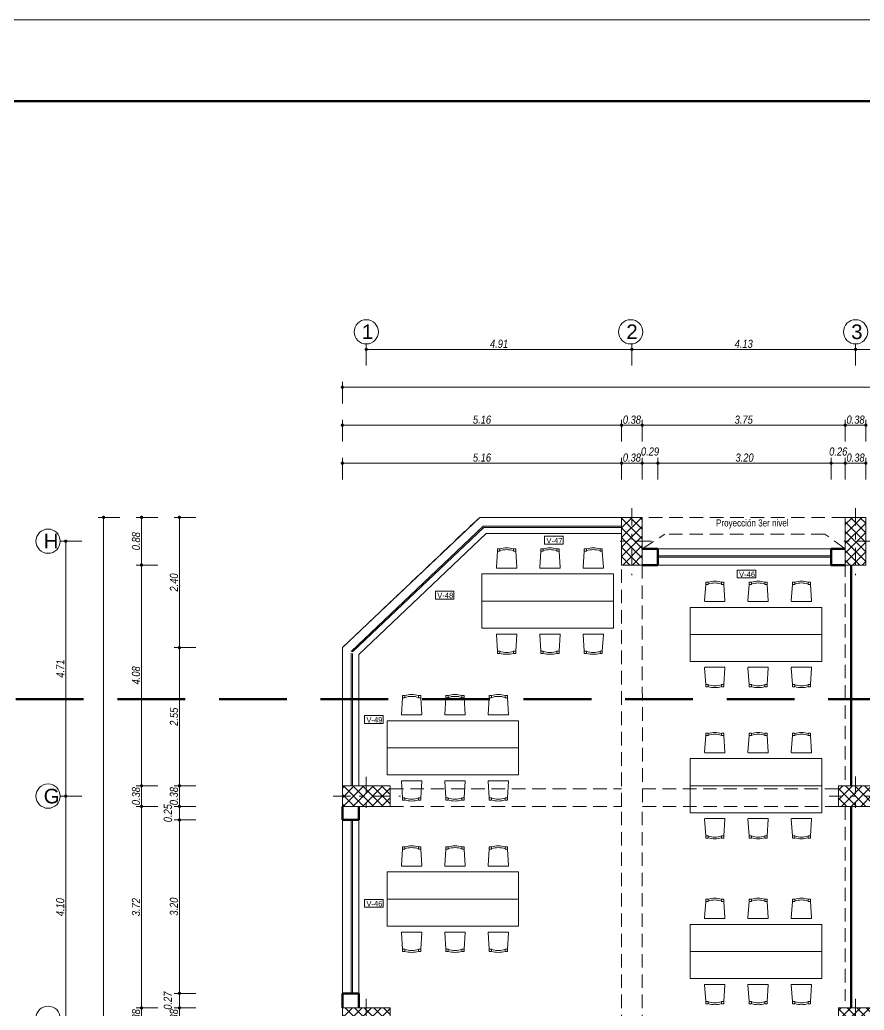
# Model space of a CAD drawing. Header units: inches. Extents: x 140 to 978, y -82 to 38.
# Drawn here: x 685.39 to 700.98, y 13.37 to 31.65 of the extents above; entities that cross this region are included whole.
import ezdxf

# ---------------------------------------------------------------- set-up
doc = ezdxf.new("R2010")
doc.units = ezdxf.units.IN
doc.header["$MEASUREMENT"] = 0
for name, pattern in [('DASHDOT2', [12.7, 6.35, -3.175, 0, -3.175]), ('DASHED', [0.75, 0.5, -0.25]), ('DASHED2', [0.375, 0.25, -0.125])]:
    doc.linetypes.add(name, pattern=pattern)
doc.layers.get('0').update_dxf_attribs({"lineweight": 0})
for name, color, linetype, lineweight in [('UNSAAC- ROTULO', 7, 'Continuous', 60), ('UNSAAC-COLUMNA', 24, 'Continuous', 0), ('UNSAAC-COTA', 48, 'Continuous', 0), ('UNSAAC-EJE COLUMNA', 22, 'DASHDOT2', 0), ('UNSAAC-FACHADA(2DO PLANO)', 7, 'Continuous', 30), ('UNSAAC-LINEA DE CORTE', 7, 'Continuous', 70), ('UNSAAC-LLAMADOS', 88, 'Continuous', 0), ('UNSAAC-MUEBLE', 254, 'Continuous', 0), ('UNSAAC-MURETE', 146, 'Continuous', 20), ('UNSAAC-MUROS', 7, 'Continuous', 70), ('UNSAAC-PROYECCIONES', 38, 'DASHED2', 0), ('UNSAAC-TEXTOS', 250, 'Continuous', 0), ('UNSAAC-TEXTURAS', 250, 'Continuous', 0), ('UNSAAC-VANOS', 24, 'Continuous', 0)]:
    doc.layers.add(name, color=color, linetype=linetype, lineweight=lineweight)
doc.styles.add('narrow', font='')
doc.styles.get("Standard").update_dxf_attribs({"font": 'arial.ttf'})
doc.styles.get('narrow').set_extended_font_data('Arial Narrow', italic=True)
doc.dimstyles.new('1EN75', dxfattribs={"dimtxt": 0.15, "dimasz": 0.06, "dimexe": 0.1, "dimexo": 0.15, "dimgap": 0.025, "dimtad": 1, "dimzin": 1, "dimdsep": 46, "dimtxsty": 'narrow', "dimblk": 'DOT', "dimcen": 0.1, "dimclrd": 256, "dimclre": 256, "dimclrt": 256, "dimaunit": 1, "dimadec": 3, "dimazin": 0, "dimtfac": 1, "dimtmove": 2, "dimatfit": 3, "dimldrblk": 'ARCHTICK', "dimfxl": 0.3, "dimfxlon": 1, "dimtolj": 1, "dimtzin": 0, "dimlwd": 0, "dimlwe": 0, "dimarcsym": 0})

# ---------------------------------------------------------------- blocks, each defined once
blk = doc.blocks.new('A$C455856FE')
at = {"layer": 'UNSAAC-MUEBLE'}
blk.add_lwpolyline([(0.316, -0.168), (0.01, -0.188, -0.433848), (0, -0.179), (0, 0.179, -0.433848), (0.01, 0.188), (0.316, 0.168)], format="xyb", dxfattribs=at)
for points in [[(0.316, 0.168), (0.359, 0.168), (0.359, 0.125), (0.316, 0.125)], [(0.316, -0.168), (0.359, -0.168), (0.359, -0.125), (0.316, -0.125)]]:
    blk.add_lwpolyline(points, close=True, dxfattribs=at)
for radius, start, end in [(0.378, 340.63, 19.37), (0.411, 342.243, 17.757)]:
    blk.add_arc((-0.036, 0), radius, start, end, dxfattribs=at)
blk = doc.blocks.new('_Dot')
at = {"color": 0, "linetype": 'ByBlock', "lineweight": -2}
blk.add_line((-0.5, 0), (-1, 0), dxfattribs=at)
at = {"color": 0, "linetype": 'ByBlock', "const_width": 0.5}
blk.add_lwpolyline([(-0.25, 0, 1), (0.25, 0, 1)], format="xyb", close=True, dxfattribs=at)
blk = doc.blocks.new('*D180')
at = {"layer": 'Defpoints', "color": 0, "transparency": 16777216}
for p in [(696.5, 23.469), (696.5, 22.469), (691.344, 20.064)]:
    blk.add_point(p, dxfattribs=at)
at = {"layer": 'UNSAAC-COTA', "lineweight": 0, "transparency": 16777216}
for p, q in [((691.344, 23.169), (691.344, 23.569)), ((691.404, 23.469), (696.44, 23.469)), ((696.5, 23.169), (696.5, 23.569))]:
    blk.add_line(p, q, dxfattribs=at)
at = {"layer": 'UNSAAC-COTA', "lineweight": 0, "transparency": 16777216, "xscale": 0.06, "yscale": 0.06, "zscale": 0.06, "rotation": 180}
blk.add_blockref('_Dot', (691.344, 23.469), dxfattribs=at)
at = {"layer": 'UNSAAC-COTA', "lineweight": 0, "transparency": 16777216, "xscale": 0.06, "yscale": 0.06, "zscale": 0.06}
blk.add_blockref('_Dot', (696.5, 23.469), dxfattribs=at)
at = {"layer": 'UNSAAC-COTA', "transparency": 16777216, "insert": (693.922, 23.571), "char_height": 0.15, "attachment_point": 5, "style": 'narrow'}
blk.add_mtext('\\A1;5.16', dxfattribs=at)
blk = doc.blocks.new('_ArchTick')
at = {"layer": 'UNSAAC-FACHADA(2DO PLANO)', "color": 0, "const_width": 0.15}
blk.add_lwpolyline([(-0.5, -0.5), (0.5, 0.5)], dxfattribs=at)
blk = doc.blocks.new('*D83')
at = {"layer": 'Defpoints', "color": 0, "transparency": 16777216}
for p in [(696.88, 23.469), (696.5, 22.469), (696.88, 22.469)]:
    blk.add_point(p, dxfattribs=at)
at = {"layer": 'UNSAAC-COTA', "lineweight": 0, "transparency": 16777216}
for p, q in [((696.5, 23.169), (696.5, 23.569)), ((696.56, 23.469), (696.82, 23.469)), ((696.88, 23.169), (696.88, 23.569))]:
    blk.add_line(p, q, dxfattribs=at)
at = {"layer": 'UNSAAC-COTA', "lineweight": 0, "transparency": 16777216, "xscale": 0.06, "yscale": 0.06, "zscale": 0.06, "rotation": 180}
blk.add_blockref('_Dot', (696.5, 23.469), dxfattribs=at)
at = {"layer": 'UNSAAC-COTA', "lineweight": 0, "transparency": 16777216, "xscale": 0.06, "yscale": 0.06, "zscale": 0.06}
blk.add_blockref('_Dot', (696.88, 23.469), dxfattribs=at)
at = {"layer": 'UNSAAC-COTA', "transparency": 16777216, "insert": (696.69, 23.571), "char_height": 0.15, "attachment_point": 5, "style": 'narrow'}
blk.add_mtext('\\A1;0.38', dxfattribs=at)
blk = doc.blocks.new('*D181')
at = {"layer": 'Defpoints', "color": 0, "transparency": 16777216}
for p in [(697.17, 23.469), (696.88, 22.469), (697.17, 21.889)]:
    blk.add_point(p, dxfattribs=at)
at = {"layer": 'UNSAAC-COTA', "lineweight": 0, "transparency": 16777216}
for p, q in [((696.88, 23.169), (696.88, 23.569)), ((696.94, 23.469), (697.11, 23.469)), ((697.17, 23.169), (697.17, 23.569))]:
    blk.add_line(p, q, dxfattribs=at)
at = {"layer": 'UNSAAC-COTA', "lineweight": 0, "transparency": 16777216, "xscale": 0.06, "yscale": 0.06, "zscale": 0.06, "rotation": 180}
blk.add_blockref('_Dot', (696.88, 23.469), dxfattribs=at)
at = {"layer": 'UNSAAC-COTA', "lineweight": 0, "transparency": 16777216, "xscale": 0.06, "yscale": 0.06, "zscale": 0.06}
blk.add_blockref('_Dot', (697.17, 23.469), dxfattribs=at)
at = {"layer": 'UNSAAC-COTA', "transparency": 16777216, "insert": (697.025, 23.683), "char_height": 0.15, "attachment_point": 5, "style": 'narrow'}
blk.add_mtext('\\A1;0.29', dxfattribs=at)
blk = doc.blocks.new('*D182')
at = {"layer": 'Defpoints', "color": 0, "transparency": 16777216}
for p in [(700.37, 23.469), (697.17, 21.889), (700.37, 21.889)]:
    blk.add_point(p, dxfattribs=at)
at = {"layer": 'UNSAAC-COTA', "lineweight": 0, "transparency": 16777216}
for p, q in [((697.17, 23.169), (697.17, 23.569)), ((697.23, 23.469), (700.31, 23.469)), ((700.37, 23.169), (700.37, 23.569))]:
    blk.add_line(p, q, dxfattribs=at)
at = {"layer": 'UNSAAC-COTA', "lineweight": 0, "transparency": 16777216, "xscale": 0.06, "yscale": 0.06, "zscale": 0.06, "rotation": 180}
blk.add_blockref('_Dot', (697.17, 23.469), dxfattribs=at)
at = {"layer": 'UNSAAC-COTA', "lineweight": 0, "transparency": 16777216, "xscale": 0.06, "yscale": 0.06, "zscale": 0.06}
blk.add_blockref('_Dot', (700.37, 23.469), dxfattribs=at)
at = {"layer": 'UNSAAC-COTA', "transparency": 16777216, "insert": (698.77, 23.571), "char_height": 0.15, "attachment_point": 5, "style": 'narrow'}
blk.add_mtext('\\A1;3.20', dxfattribs=at)
blk = doc.blocks.new('*D183')
at = {"layer": 'Defpoints', "color": 0, "transparency": 16777216}
for p in [(700.63, 23.469), (700.37, 21.889), (700.63, 21.889)]:
    blk.add_point(p, dxfattribs=at)
at = {"layer": 'UNSAAC-COTA', "lineweight": 0, "transparency": 16777216}
for p, q in [((700.37, 23.169), (700.37, 23.569)), ((700.43, 23.469), (700.57, 23.469)), ((700.63, 23.169), (700.63, 23.569))]:
    blk.add_line(p, q, dxfattribs=at)
at = {"layer": 'UNSAAC-COTA', "lineweight": 0, "transparency": 16777216, "xscale": 0.06, "yscale": 0.06, "zscale": 0.06, "rotation": 180}
blk.add_blockref('_Dot', (700.37, 23.469), dxfattribs=at)
at = {"layer": 'UNSAAC-COTA', "lineweight": 0, "transparency": 16777216, "xscale": 0.06, "yscale": 0.06, "zscale": 0.06}
blk.add_blockref('_Dot', (700.63, 23.469), dxfattribs=at)
at = {"layer": 'UNSAAC-COTA', "transparency": 16777216, "insert": (700.5, 23.683), "char_height": 0.15, "attachment_point": 5, "style": 'narrow'}
blk.add_mtext('\\A1;0.26', dxfattribs=at)
blk = doc.blocks.new('*D184')
at = {"layer": 'Defpoints', "color": 0, "transparency": 16777216}
for p in [(701.01, 23.469), (701.01, 22.469), (700.63, 21.889)]:
    blk.add_point(p, dxfattribs=at)
at = {"layer": 'UNSAAC-COTA', "lineweight": 0, "transparency": 16777216}
for p, q in [((700.63, 23.169), (700.63, 23.569)), ((700.69, 23.469), (700.95, 23.469)), ((701.01, 23.169), (701.01, 23.569))]:
    blk.add_line(p, q, dxfattribs=at)
at = {"layer": 'UNSAAC-COTA', "lineweight": 0, "transparency": 16777216, "xscale": 0.06, "yscale": 0.06, "zscale": 0.06, "rotation": 180}
blk.add_blockref('_Dot', (700.63, 23.469), dxfattribs=at)
at = {"layer": 'UNSAAC-COTA', "lineweight": 0, "transparency": 16777216, "xscale": 0.06, "yscale": 0.06, "zscale": 0.06}
blk.add_blockref('_Dot', (701.01, 23.469), dxfattribs=at)
at = {"layer": 'UNSAAC-COTA', "transparency": 16777216, "insert": (700.82, 23.571), "char_height": 0.15, "attachment_point": 5, "style": 'narrow'}
blk.add_mtext('\\A1;0.38', dxfattribs=at)
blk = doc.blocks.new('*D86')
at = {"layer": 'Defpoints', "color": 0, "transparency": 16777216}
for p in [(696.5, 24.169), (696.5, 22.469), (691.344, 20.064)]:
    blk.add_point(p, dxfattribs=at)
at = {"layer": 'UNSAAC-COTA', "lineweight": 0, "transparency": 16777216}
for p, q in [((691.344, 23.869), (691.344, 24.269)), ((691.404, 24.169), (696.44, 24.169)), ((696.5, 23.869), (696.5, 24.269))]:
    blk.add_line(p, q, dxfattribs=at)
at = {"layer": 'UNSAAC-COTA', "lineweight": 0, "transparency": 16777216, "xscale": 0.06, "yscale": 0.06, "zscale": 0.06, "rotation": 180}
blk.add_blockref('_Dot', (691.344, 24.169), dxfattribs=at)
at = {"layer": 'UNSAAC-COTA', "lineweight": 0, "transparency": 16777216, "xscale": 0.06, "yscale": 0.06, "zscale": 0.06}
blk.add_blockref('_Dot', (696.5, 24.169), dxfattribs=at)
at = {"layer": 'UNSAAC-COTA', "transparency": 16777216, "insert": (693.922, 24.271), "char_height": 0.15, "attachment_point": 5, "style": 'narrow'}
blk.add_mtext('\\A1;5.16', dxfattribs=at)
blk = doc.blocks.new('*D87')
at = {"layer": 'Defpoints', "color": 0, "transparency": 16777216}
for p in [(696.88, 24.169), (696.5, 22.469), (696.88, 22.469)]:
    blk.add_point(p, dxfattribs=at)
at = {"layer": 'UNSAAC-COTA', "lineweight": 0, "transparency": 16777216}
for p, q in [((696.5, 23.869), (696.5, 24.269)), ((696.56, 24.169), (696.82, 24.169)), ((696.88, 23.869), (696.88, 24.269))]:
    blk.add_line(p, q, dxfattribs=at)
at = {"layer": 'UNSAAC-COTA', "lineweight": 0, "transparency": 16777216, "xscale": 0.06, "yscale": 0.06, "zscale": 0.06, "rotation": 180}
blk.add_blockref('_Dot', (696.5, 24.169), dxfattribs=at)
at = {"layer": 'UNSAAC-COTA', "lineweight": 0, "transparency": 16777216, "xscale": 0.06, "yscale": 0.06, "zscale": 0.06}
blk.add_blockref('_Dot', (696.88, 24.169), dxfattribs=at)
at = {"layer": 'UNSAAC-COTA', "transparency": 16777216, "insert": (696.69, 24.271), "char_height": 0.15, "attachment_point": 5, "style": 'narrow'}
blk.add_mtext('\\A1;0.38', dxfattribs=at)
blk = doc.blocks.new('*D88')
at = {"layer": 'Defpoints', "color": 0, "transparency": 16777216}
for p in [(700.63, 24.169), (696.88, 22.469), (700.63, 22.469)]:
    blk.add_point(p, dxfattribs=at)
at = {"layer": 'UNSAAC-COTA', "lineweight": 0, "transparency": 16777216}
for p, q in [((696.88, 23.869), (696.88, 24.269)), ((696.94, 24.169), (700.57, 24.169)), ((700.63, 23.869), (700.63, 24.269))]:
    blk.add_line(p, q, dxfattribs=at)
at = {"layer": 'UNSAAC-COTA', "lineweight": 0, "transparency": 16777216, "xscale": 0.06, "yscale": 0.06, "zscale": 0.06, "rotation": 180}
blk.add_blockref('_Dot', (696.88, 24.169), dxfattribs=at)
at = {"layer": 'UNSAAC-COTA', "lineweight": 0, "transparency": 16777216, "xscale": 0.06, "yscale": 0.06, "zscale": 0.06}
blk.add_blockref('_Dot', (700.63, 24.169), dxfattribs=at)
at = {"layer": 'UNSAAC-COTA', "transparency": 16777216, "insert": (698.755, 24.271), "char_height": 0.15, "attachment_point": 5, "style": 'narrow'}
blk.add_mtext('\\A1;3.75', dxfattribs=at)
blk = doc.blocks.new('*D89')
at = {"layer": 'Defpoints', "color": 0, "transparency": 16777216}
for p in [(701.01, 24.169), (700.63, 22.469), (701.01, 22.469)]:
    blk.add_point(p, dxfattribs=at)
at = {"layer": 'UNSAAC-COTA', "lineweight": 0, "transparency": 16777216}
for p, q in [((700.63, 23.869), (700.63, 24.269)), ((700.69, 24.169), (700.95, 24.169)), ((701.01, 23.869), (701.01, 24.269))]:
    blk.add_line(p, q, dxfattribs=at)
at = {"layer": 'UNSAAC-COTA', "lineweight": 0, "transparency": 16777216, "xscale": 0.06, "yscale": 0.06, "zscale": 0.06, "rotation": 180}
blk.add_blockref('_Dot', (700.63, 24.169), dxfattribs=at)
at = {"layer": 'UNSAAC-COTA', "lineweight": 0, "transparency": 16777216, "xscale": 0.06, "yscale": 0.06, "zscale": 0.06}
blk.add_blockref('_Dot', (701.01, 24.169), dxfattribs=at)
at = {"layer": 'UNSAAC-COTA', "transparency": 16777216, "insert": (700.82, 24.271), "char_height": 0.15, "attachment_point": 5, "style": 'narrow'}
blk.add_mtext('\\A1;0.38', dxfattribs=at)
blk = doc.blocks.new('*D98')
at = {"layer": 'Defpoints', "color": 0, "transparency": 16777216}
for p in [(696.69, 25.569), (696.69, 22.639), (691.785, 17.684)]:
    blk.add_point(p, dxfattribs=at)
at = {"layer": 'UNSAAC-COTA', "lineweight": 0, "transparency": 16777216}
for p, q in [((691.785, 25.269), (691.785, 25.669)), ((696.69, 25.269), (696.69, 25.669)), ((691.845, 25.569), (696.63, 25.569))]:
    blk.add_line(p, q, dxfattribs=at)
at = {"layer": 'UNSAAC-COTA', "lineweight": 0, "transparency": 16777216, "xscale": 0.06, "yscale": 0.06, "zscale": 0.06, "rotation": 180}
blk.add_blockref('_Dot', (691.785, 25.569), dxfattribs=at)
at = {"layer": 'UNSAAC-COTA', "lineweight": 0, "transparency": 16777216, "xscale": 0.06, "yscale": 0.06, "zscale": 0.06}
blk.add_blockref('_Dot', (696.69, 25.569), dxfattribs=at)
at = {"layer": 'UNSAAC-COTA', "transparency": 16777216, "insert": (694.237, 25.671), "char_height": 0.15, "attachment_point": 5, "style": 'narrow'}
blk.add_mtext('\\A1;4.91', dxfattribs=at)
blk = doc.blocks.new('*D99')
at = {"layer": 'Defpoints', "color": 0, "transparency": 16777216}
for p in [(728.94, 24.869), (728.94, 22.469), (691.344, 20.064)]:
    blk.add_point(p, dxfattribs=at)
at = {"layer": 'UNSAAC-COTA', "lineweight": 0, "transparency": 16777216}
for p, q in [((691.344, 24.569), (691.344, 24.969)), ((691.404, 24.869), (728.88, 24.869)), ((728.94, 24.569), (728.94, 24.969))]:
    blk.add_line(p, q, dxfattribs=at)
at = {"layer": 'UNSAAC-COTA', "lineweight": 0, "transparency": 16777216, "xscale": 0.06, "yscale": 0.06, "zscale": 0.06, "rotation": 180}
blk.add_blockref('_Dot', (691.344, 24.869), dxfattribs=at)
at = {"layer": 'UNSAAC-COTA', "lineweight": 0, "transparency": 16777216, "xscale": 0.06, "yscale": 0.06, "zscale": 0.06}
blk.add_blockref('_Dot', (728.94, 24.869), dxfattribs=at)
at = {"layer": 'UNSAAC-COTA', "transparency": 16777216, "insert": (710.142, 24.971), "char_height": 0.15, "attachment_point": 5, "style": 'narrow'}
blk.add_mtext('\\A1;37.60', dxfattribs=at)
blk = doc.blocks.new('*D100')
at = {"layer": 'Defpoints', "color": 0, "transparency": 16777216}
for p in [(700.82, 25.569), (696.69, 22.639), (700.82, 22.639)]:
    blk.add_point(p, dxfattribs=at)
at = {"layer": 'UNSAAC-COTA', "lineweight": 0, "transparency": 16777216}
for p, q in [((696.69, 25.269), (696.69, 25.669)), ((700.82, 25.269), (700.82, 25.669)), ((696.75, 25.569), (700.76, 25.569))]:
    blk.add_line(p, q, dxfattribs=at)
at = {"layer": 'UNSAAC-COTA', "lineweight": 0, "transparency": 16777216, "xscale": 0.06, "yscale": 0.06, "zscale": 0.06, "rotation": 180}
blk.add_blockref('_Dot', (696.69, 25.569), dxfattribs=at)
at = {"layer": 'UNSAAC-COTA', "lineweight": 0, "transparency": 16777216, "xscale": 0.06, "yscale": 0.06, "zscale": 0.06}
blk.add_blockref('_Dot', (700.82, 25.569), dxfattribs=at)
at = {"layer": 'UNSAAC-COTA', "transparency": 16777216, "insert": (698.755, 25.671), "char_height": 0.15, "attachment_point": 5, "style": 'narrow'}
blk.add_mtext('\\A1;4.13', dxfattribs=at)
blk = doc.blocks.new('*D101')
at = {"layer": 'Defpoints', "color": 0, "transparency": 16777216}
for p in [(706.41, 25.569), (700.82, 22.639), (706.41, 22.639)]:
    blk.add_point(p, dxfattribs=at)
at = {"layer": 'UNSAAC-COTA', "lineweight": 0, "transparency": 16777216}
for p, q in [((700.82, 25.269), (700.82, 25.669)), ((706.41, 25.269), (706.41, 25.669)), ((700.88, 25.569), (706.35, 25.569))]:
    blk.add_line(p, q, dxfattribs=at)
at = {"layer": 'UNSAAC-COTA', "lineweight": 0, "transparency": 16777216, "xscale": 0.06, "yscale": 0.06, "zscale": 0.06, "rotation": 180}
blk.add_blockref('_Dot', (700.82, 25.569), dxfattribs=at)
at = {"layer": 'UNSAAC-COTA', "lineweight": 0, "transparency": 16777216, "xscale": 0.06, "yscale": 0.06, "zscale": 0.06}
blk.add_blockref('_Dot', (706.41, 25.569), dxfattribs=at)
at = {"layer": 'UNSAAC-COTA', "transparency": 16777216, "insert": (703.615, 25.671), "char_height": 0.15, "attachment_point": 5, "style": 'narrow'}
blk.add_mtext('\\A1;5.59', dxfattribs=at)
blk = doc.blocks.new('*D141')
at = {"layer": 'Defpoints', "color": 0, "transparency": 16777216}
for p in [(688.335, 13.415), (691.345, 13.415), (691.345, 13.035)]:
    blk.add_point(p, dxfattribs=at)
at = {"layer": 'UNSAAC-COTA', "lineweight": 0, "transparency": 16777216}
for p, q in [((688.635, 13.415), (688.235, 13.415)), ((688.335, 13.095), (688.335, 13.355)), ((688.635, 13.035), (688.235, 13.035))]:
    blk.add_line(p, q, dxfattribs=at)
at = {"layer": 'UNSAAC-COTA', "lineweight": 0, "transparency": 16777216, "xscale": 0.06, "yscale": 0.06, "zscale": 0.06}
for p, rotation in [((688.335, 13.415), 90), ((688.335, 13.035), 270)]:
    blk.add_blockref('_Dot', p, dxfattribs=dict(at, rotation=rotation))
at = {"layer": 'UNSAAC-COTA', "transparency": 16777216, "insert": (688.234, 13.225), "char_height": 0.15, "attachment_point": 5, "rotation": 90, "style": 'narrow'}
blk.add_mtext('\\A1;0.38', dxfattribs=at)
blk = doc.blocks.new('*D218')
at = {"layer": 'Defpoints', "color": 0, "transparency": 16777216}
for p in [(688.335, 13.684), (691.345, 13.684), (691.345, 13.415)]:
    blk.add_point(p, dxfattribs=at)
at = {"layer": 'UNSAAC-COTA', "lineweight": 0, "transparency": 16777216}
for p, q in [((688.635, 13.684), (688.235, 13.684)), ((688.335, 13.475), (688.335, 13.624)), ((688.635, 13.415), (688.235, 13.415))]:
    blk.add_line(p, q, dxfattribs=at)
at = {"layer": 'UNSAAC-COTA', "lineweight": 0, "transparency": 16777216, "xscale": 0.06, "yscale": 0.06, "zscale": 0.06}
for p, rotation in [((688.335, 13.684), 90), ((688.335, 13.415), 270)]:
    blk.add_blockref('_Dot', p, dxfattribs=dict(at, rotation=rotation))
at = {"layer": 'UNSAAC-COTA', "transparency": 16777216, "insert": (688.121, 13.55), "char_height": 0.15, "attachment_point": 5, "rotation": 90, "style": 'narrow'}
blk.add_mtext('\\A1;0.27', dxfattribs=at)
blk = doc.blocks.new('*D219')
at = {"layer": 'Defpoints', "color": 0, "transparency": 16777216}
for p in [(688.335, 16.884), (691.345, 16.884), (691.345, 13.684)]:
    blk.add_point(p, dxfattribs=at)
at = {"layer": 'UNSAAC-COTA', "lineweight": 0, "transparency": 16777216}
for p, q in [((688.635, 16.884), (688.235, 16.884)), ((688.335, 13.744), (688.335, 16.824)), ((688.635, 13.684), (688.235, 13.684))]:
    blk.add_line(p, q, dxfattribs=at)
at = {"layer": 'UNSAAC-COTA', "lineweight": 0, "transparency": 16777216, "xscale": 0.06, "yscale": 0.06, "zscale": 0.06}
for p, rotation in [((688.335, 16.884), 90), ((688.335, 13.684), 270)]:
    blk.add_blockref('_Dot', p, dxfattribs=dict(at, rotation=rotation))
at = {"layer": 'UNSAAC-COTA', "transparency": 16777216, "insert": (688.234, 15.284), "char_height": 0.15, "attachment_point": 5, "rotation": 90, "style": 'narrow'}
blk.add_mtext('\\A1;3.20', dxfattribs=at)
blk = doc.blocks.new('*D220')
at = {"layer": 'Defpoints', "color": 0, "transparency": 16777216}
for p in [(688.335, 17.134), (691.345, 17.134), (691.345, 16.884)]:
    blk.add_point(p, dxfattribs=at)
at = {"layer": 'UNSAAC-COTA', "lineweight": 0, "transparency": 16777216}
for p, q in [((688.635, 17.134), (688.235, 17.134)), ((688.335, 16.944), (688.335, 17.074)), ((688.635, 16.884), (688.235, 16.884))]:
    blk.add_line(p, q, dxfattribs=at)
at = {"layer": 'UNSAAC-COTA', "lineweight": 0, "transparency": 16777216, "xscale": 0.06, "yscale": 0.06, "zscale": 0.06}
for p, rotation in [((688.335, 17.134), 90), ((688.335, 16.884), 270)]:
    blk.add_blockref('_Dot', p, dxfattribs=dict(at, rotation=rotation))
at = {"layer": 'UNSAAC-COTA', "transparency": 16777216, "insert": (688.121, 17.009), "char_height": 0.15, "attachment_point": 5, "rotation": 90, "style": 'narrow'}
blk.add_mtext('\\A1;0.25', dxfattribs=at)
blk = doc.blocks.new('*D142')
at = {"layer": 'Defpoints', "color": 0, "transparency": 16777216}
for p in [(688.335, 17.514), (691.345, 17.514), (691.345, 17.134)]:
    blk.add_point(p, dxfattribs=at)
at = {"layer": 'UNSAAC-COTA', "lineweight": 0, "transparency": 16777216}
for p, q in [((688.635, 17.514), (688.235, 17.514)), ((688.335, 17.194), (688.335, 17.454)), ((688.635, 17.134), (688.235, 17.134))]:
    blk.add_line(p, q, dxfattribs=at)
at = {"layer": 'UNSAAC-COTA', "lineweight": 0, "transparency": 16777216, "xscale": 0.06, "yscale": 0.06, "zscale": 0.06}
for p, rotation in [((688.335, 17.514), 90), ((688.335, 17.134), 270)]:
    blk.add_blockref('_Dot', p, dxfattribs=dict(at, rotation=rotation))
at = {"layer": 'UNSAAC-COTA', "transparency": 16777216, "insert": (688.234, 17.324), "char_height": 0.15, "attachment_point": 5, "rotation": 90, "style": 'narrow'}
blk.add_mtext('\\A1;0.38', dxfattribs=at)
blk = doc.blocks.new('*D143')
at = {"layer": 'Defpoints', "color": 0, "transparency": 16777216}
for p in [(688.335, 20.064), (691.344, 20.064), (691.345, 17.514)]:
    blk.add_point(p, dxfattribs=at)
at = {"layer": 'UNSAAC-COTA', "lineweight": 0, "transparency": 16777216}
for p, q in [((688.635, 20.064), (688.235, 20.064)), ((688.335, 17.574), (688.335, 20.004)), ((688.635, 17.514), (688.235, 17.514))]:
    blk.add_line(p, q, dxfattribs=at)
at = {"layer": 'UNSAAC-COTA', "lineweight": 0, "transparency": 16777216, "xscale": 0.06, "yscale": 0.06, "zscale": 0.06}
for p, rotation in [((688.335, 20.064), 90), ((688.335, 17.514), 270)]:
    blk.add_blockref('_Dot', p, dxfattribs=dict(at, rotation=rotation))
at = {"layer": 'UNSAAC-COTA', "transparency": 16777216, "insert": (688.234, 18.789), "char_height": 0.15, "attachment_point": 5, "rotation": 90, "style": 'narrow'}
blk.add_mtext('\\A1;2.55', dxfattribs=at)
blk = doc.blocks.new('*D221')
at = {"layer": 'Defpoints', "color": 0, "transparency": 16777216}
for p in [(688.335, 22.469), (693.88, 22.469), (691.344, 20.064)]:
    blk.add_point(p, dxfattribs=at)
at = {"layer": 'UNSAAC-COTA', "lineweight": 0, "transparency": 16777216}
for p, q in [((688.635, 22.469), (688.235, 22.469)), ((688.335, 20.124), (688.335, 22.409)), ((688.635, 20.064), (688.235, 20.064))]:
    blk.add_line(p, q, dxfattribs=at)
at = {"layer": 'UNSAAC-COTA', "lineweight": 0, "transparency": 16777216, "xscale": 0.06, "yscale": 0.06, "zscale": 0.06}
for p, rotation in [((688.335, 22.469), 90), ((688.335, 20.064), 270)]:
    blk.add_blockref('_Dot', p, dxfattribs=dict(at, rotation=rotation))
at = {"layer": 'UNSAAC-COTA', "transparency": 16777216, "insert": (688.234, 21.267), "char_height": 0.15, "attachment_point": 5, "rotation": 90, "style": 'narrow'}
blk.add_mtext('\\A1;2.40', dxfattribs=at)
blk = doc.blocks.new('*D223')
at = {"layer": 'Defpoints', "color": 0, "transparency": 16777216}
for p in [(687.635, 13.415), (691.345, 13.415), (691.345, 13.035)]:
    blk.add_point(p, dxfattribs=at)
at = {"layer": 'UNSAAC-COTA', "lineweight": 0, "transparency": 16777216}
for p, q in [((687.935, 13.415), (687.535, 13.415)), ((687.635, 13.095), (687.635, 13.355)), ((687.935, 13.035), (687.535, 13.035))]:
    blk.add_line(p, q, dxfattribs=at)
at = {"layer": 'UNSAAC-COTA', "lineweight": 0, "transparency": 16777216, "xscale": 0.06, "yscale": 0.06, "zscale": 0.06}
for p, rotation in [((687.635, 13.415), 90), ((687.635, 13.035), 270)]:
    blk.add_blockref('_Dot', p, dxfattribs=dict(at, rotation=rotation))
at = {"layer": 'UNSAAC-COTA', "transparency": 16777216, "insert": (687.534, 13.225), "char_height": 0.15, "attachment_point": 5, "rotation": 90, "style": 'narrow'}
blk.add_mtext('\\A1;0.38', dxfattribs=at)
blk = doc.blocks.new('*D224')
at = {"layer": 'Defpoints', "color": 0, "transparency": 16777216}
for p in [(687.635, 17.134), (691.345, 17.134), (691.345, 13.415)]:
    blk.add_point(p, dxfattribs=at)
at = {"layer": 'UNSAAC-COTA', "lineweight": 0, "transparency": 16777216}
for p, q in [((687.935, 17.134), (687.535, 17.134)), ((687.635, 13.475), (687.635, 17.074)), ((687.935, 13.415), (687.535, 13.415))]:
    blk.add_line(p, q, dxfattribs=at)
at = {"layer": 'UNSAAC-COTA', "lineweight": 0, "transparency": 16777216, "xscale": 0.06, "yscale": 0.06, "zscale": 0.06}
for p, rotation in [((687.635, 17.134), 90), ((687.635, 13.415), 270)]:
    blk.add_blockref('_Dot', p, dxfattribs=dict(at, rotation=rotation))
at = {"layer": 'UNSAAC-COTA', "transparency": 16777216, "insert": (687.534, 15.275), "char_height": 0.15, "attachment_point": 5, "rotation": 90, "style": 'narrow'}
blk.add_mtext('\\A1;3.72', dxfattribs=at)
blk = doc.blocks.new('*D225')
at = {"layer": 'Defpoints', "color": 0, "transparency": 16777216}
for p in [(687.635, 17.514), (691.345, 17.514), (691.345, 17.134)]:
    blk.add_point(p, dxfattribs=at)
at = {"layer": 'UNSAAC-COTA', "lineweight": 0, "transparency": 16777216}
for p, q in [((687.935, 17.514), (687.535, 17.514)), ((687.635, 17.194), (687.635, 17.454)), ((687.935, 17.134), (687.535, 17.134))]:
    blk.add_line(p, q, dxfattribs=at)
at = {"layer": 'UNSAAC-COTA', "lineweight": 0, "transparency": 16777216, "xscale": 0.06, "yscale": 0.06, "zscale": 0.06}
for p, rotation in [((687.635, 17.514), 90), ((687.635, 17.134), 270)]:
    blk.add_blockref('_Dot', p, dxfattribs=dict(at, rotation=rotation))
at = {"layer": 'UNSAAC-COTA', "transparency": 16777216, "insert": (687.534, 17.324), "char_height": 0.15, "attachment_point": 5, "rotation": 90, "style": 'narrow'}
blk.add_mtext('\\A1;0.38', dxfattribs=at)
blk = doc.blocks.new('*D153')
at = {"layer": 'Defpoints', "color": 0, "transparency": 16777216}
for p in [(687.635, 21.589), (696.5, 21.589), (691.345, 17.514)]:
    blk.add_point(p, dxfattribs=at)
at = {"layer": 'UNSAAC-COTA', "lineweight": 0, "transparency": 16777216}
for p, q in [((687.935, 21.589), (687.535, 21.589)), ((687.635, 17.574), (687.635, 21.529)), ((687.935, 17.514), (687.535, 17.514))]:
    blk.add_line(p, q, dxfattribs=at)
at = {"layer": 'UNSAAC-COTA', "lineweight": 0, "transparency": 16777216, "xscale": 0.06, "yscale": 0.06, "zscale": 0.06}
for p, rotation in [((687.635, 21.589), 90), ((687.635, 17.514), 270)]:
    blk.add_blockref('_Dot', p, dxfattribs=dict(at, rotation=rotation))
at = {"layer": 'UNSAAC-COTA', "transparency": 16777216, "insert": (687.534, 19.552), "char_height": 0.15, "attachment_point": 5, "rotation": 90, "style": 'narrow'}
blk.add_mtext('\\A1;4.08', dxfattribs=at)
blk = doc.blocks.new('*D154')
at = {"layer": 'Defpoints', "color": 0, "transparency": 16777216}
for p in [(687.635, 22.469), (696.5, 22.469), (696.5, 21.589)]:
    blk.add_point(p, dxfattribs=at)
at = {"layer": 'UNSAAC-COTA', "lineweight": 0, "transparency": 16777216}
for p, q in [((687.935, 22.469), (687.535, 22.469)), ((687.635, 21.649), (687.635, 22.409)), ((687.935, 21.589), (687.535, 21.589))]:
    blk.add_line(p, q, dxfattribs=at)
at = {"layer": 'UNSAAC-COTA', "lineweight": 0, "transparency": 16777216, "xscale": 0.06, "yscale": 0.06, "zscale": 0.06}
for p, rotation in [((687.635, 22.469), 90), ((687.635, 21.589), 270)]:
    blk.add_blockref('_Dot', p, dxfattribs=dict(at, rotation=rotation))
at = {"layer": 'UNSAAC-COTA', "transparency": 16777216, "insert": (687.534, 22.029), "char_height": 0.15, "attachment_point": 5, "rotation": 90, "style": 'narrow'}
blk.add_mtext('\\A1;0.88', dxfattribs=at)
blk = doc.blocks.new('*D155')
at = {"layer": 'Defpoints', "color": 0, "transparency": 16777216}
for p in [(686.935, 22.469), (696.5, 22.469), (695.05, -11.501)]:
    blk.add_point(p, dxfattribs=at)
at = {"layer": 'UNSAAC-COTA', "lineweight": 0, "transparency": 16777216}
for p, q in [((687.235, 22.469), (686.835, 22.469)), ((686.935, -11.441), (686.935, 22.409)), ((687.235, -11.501), (686.835, -11.501))]:
    blk.add_line(p, q, dxfattribs=at)
at = {"layer": 'UNSAAC-COTA', "lineweight": 0, "transparency": 16777216, "xscale": 0.06, "yscale": 0.06, "zscale": 0.06}
for p, rotation in [((686.935, 22.469), 90), ((686.935, -11.501), 270)]:
    blk.add_blockref('_Dot', p, dxfattribs=dict(at, rotation=rotation))
at = {"layer": 'UNSAAC-COTA', "transparency": 16777216, "insert": (686.834, 5.484), "char_height": 0.15, "attachment_point": 5, "rotation": 90, "style": 'narrow'}
blk.add_mtext('\\A1;33.97', dxfattribs=at)
blk = doc.blocks.new('*D161')
at = {"layer": 'Defpoints', "color": 0, "transparency": 16777216}
for p in [(686.235, 17.324), (691.175, 17.324), (691.175, 13.225)]:
    blk.add_point(p, dxfattribs=at)
at = {"layer": 'UNSAAC-COTA', "lineweight": 0, "transparency": 16777216}
for p, q in [((686.535, 17.324), (686.135, 17.324)), ((686.235, 13.285), (686.235, 17.264)), ((686.535, 13.225), (686.135, 13.225))]:
    blk.add_line(p, q, dxfattribs=at)
at = {"layer": 'UNSAAC-COTA', "lineweight": 0, "transparency": 16777216, "xscale": 0.06, "yscale": 0.06, "zscale": 0.06}
for p, rotation in [((686.235, 17.324), 90), ((686.235, 13.225), 270)]:
    blk.add_blockref('_Dot', p, dxfattribs=dict(at, rotation=rotation))
at = {"layer": 'UNSAAC-COTA', "transparency": 16777216, "insert": (686.134, 15.275), "char_height": 0.15, "attachment_point": 5, "rotation": 90, "style": 'narrow'}
blk.add_mtext('\\A1;4.10', dxfattribs=at)
blk = doc.blocks.new('*D162')
at = {"layer": 'Defpoints', "color": 0, "transparency": 16777216}
for p in [(686.235, 22.029), (696.32, 22.029), (691.175, 17.324)]:
    blk.add_point(p, dxfattribs=at)
at = {"layer": 'UNSAAC-COTA', "lineweight": 0, "transparency": 16777216}
for p, q in [((686.535, 22.029), (686.135, 22.029)), ((686.235, 17.384), (686.235, 21.969)), ((686.535, 17.324), (686.135, 17.324))]:
    blk.add_line(p, q, dxfattribs=at)
at = {"layer": 'UNSAAC-COTA', "lineweight": 0, "transparency": 16777216, "xscale": 0.06, "yscale": 0.06, "zscale": 0.06}
for p, rotation in [((686.235, 22.029), 90), ((686.235, 17.324), 270)]:
    blk.add_blockref('_Dot', p, dxfattribs=dict(at, rotation=rotation))
at = {"layer": 'UNSAAC-COTA', "transparency": 16777216, "insert": (686.135, 19.677), "char_height": 0.15, "attachment_point": 5, "rotation": 90, "style": 'narrow'}
blk.add_mtext('\\A1;4.71', dxfattribs=at)
blk = doc.blocks.new('cs1')
at = {"layer": 'UNSAAC-TEXTURAS'}
h = blk.add_hatch(dxfattribs=at)
h.set_pattern_fill('ANSI37', color=256)
h.paths.add_polyline_path([(850.008, 169.826), (850.198, 169.826), (850.198, 170.266), (850.008, 170.266)])
h.paths.add_polyline_path([(850.198, 169.826), (850.388, 169.826), (850.388, 170.266), (850.198, 170.266)])
h.paths.add_polyline_path([(850.388, 169.826), (850.198, 169.826), (850.198, 169.386), (850.388, 169.386)])
h.paths.add_polyline_path([(850.198, 169.826), (850.008, 169.826), (850.008, 169.386), (850.198, 169.386)])
at = {"layer": 'UNSAAC-COLUMNA'}
blk.add_lwpolyline([(850.388, 169.386), (850.388, 170.266), (850.008, 170.266), (850.008, 169.386)], close=True, dxfattribs=at)
at = {"layer": 'UNSAAC-EJE COLUMNA', "ltscale": 0.05}
for p, q in [((850.198, 170.436), (850.198, 169.196)), ((850.558, 169.826), (849.828, 169.826))]:
    blk.add_line(p, q, dxfattribs=at)
blk = doc.blocks.new('c2')
at = {"layer": 'UNSAAC-TEXTURAS'}
h = blk.add_hatch(dxfattribs=at)
h.set_pattern_fill('ANSI37', color=256)
h.set_pattern_definition([(45, (-846.62834, -178.42103), (-0.088388348, 0.088388348), []), (135, (-846.62834, -178.42103), (-0.088388348, -0.088388348), [])])
h.paths.add_polyline_path([(0.315, 0.19), (0.315, 0.38), (0, 0.38), (0, 0.19)])
h.paths.add_polyline_path([(0.63, 0.19), (0.63, 0.38), (0.315, 0.38), (0.315, 0.19)])
h.paths.add_polyline_path([(0.315, 0.19), (0.315, 0), (0.63, 0), (0.63, 0.19)])
h.paths.add_polyline_path([(0.315, 0), (0.315, 0.19), (0, 0.19), (0, 0)])
at = {"layer": 'UNSAAC-COLUMNA'}
blk.add_lwpolyline([(0.63, 0.38), (0, 0.38), (0, 0), (0.63, 0)], close=True, dxfattribs=at)
at = {"layer": 'UNSAAC-EJE COLUMNA', "ltscale": 0.05}
for p, q in [((0.315, 0.55), (0.315, -0.17)), ((0.8, 0.19), (-0.17, 0.19))]:
    blk.add_line(p, q, dxfattribs=at)
blk = doc.blocks.new('A$C71314F6E')
at = {"layer": 'UNSAAC-TEXTURAS'}
for name, p in [('cs1', (-842.42, -155.166)), ('cs1', (-838.29, -155.166)), ('c2', (11.593, 9.765)), ('c2', (11.593, 5.666))]:
    blk.add_blockref(name, p, dxfattribs=at)
at = {"layer": 'UNSAAC-TEXTURAS', "rotation": 90}
for p in [(172.699, -840.244), (172.699, -844.342)]:
    blk.add_blockref('cs1', p, dxfattribs=at)
blk = doc.blocks.new('ETRUCTURA INFORMATIVA')
at = {"layer": 'UNSAAC-PROYECCIONES'}
for p, q in [((1159.63, 22.469), (1155.88, 22.469)), ((1155.88, 21.889), (1156.299, 22.16)), ((1159.251, 22.16), (1156.299, 22.16)), ((1159.63, 21.889), (1159.251, 22.16)), ((1155.5, 17.134), (1155.5, 21.589)), ((1155.88, 21.589), (1155.885, 17.134)), ((1159.63, 21.624), (1159.63, 17.514)), ((1151.225, 17.459), (1155.5, 17.459)), ((1155.88, 17.459), (1159.505, 17.459)), ((1150.345, 13.415), (1150.345, 17.134)), ((1150.645, 13.415), (1150.645, 17.134)), ((1151.225, 17.134), (1155.505, 17.134)), ((1155.5, 13.035), (1155.5, 17.134)), ((1155.88, 13.035), (1155.88, 17.134)), ((1155.885, 17.134), (1159.505, 17.134)), ((1159.63, 17.134), (1159.63, 13.544))]:
    blk.add_line(p, q, dxfattribs=at)
blk.add_lwpolyline([(1155.5, 22.469), (1152.88, 22.469), (1150.344, 20.064), (1150.344, 17.514)], dxfattribs=at)
at = {"layer": 'UNSAAC-COLUMNA'}
blk.add_blockref('A$C71314F6E', (1147.912, 7.369), dxfattribs=at)

msp = doc.modelspace()

# ---------------------------------------------------------------- linework, layer by layer
at = {"layer": 'UNSAAC- ROTULO', "color": 5, "lineweight": 0, "flags": 128}
msp.add_lwpolyline([(671.895, 31.651), (748.395, 31.651), (748.395, -22.349), (671.895, -22.349)], close=True, dxfattribs=at)
at = {"layer": 'UNSAAC- ROTULO'}
msp.add_lwpolyline([(673.395, 30.151), (746.895, 30.151), (746.895, -20.849), (673.395, -20.849)], close=True, dxfattribs=at)
at = {"layer": 'UNSAAC-LINEA DE CORTE', "linetype": 'DASHED', "ltscale": 2.5}
msp.add_line((679.691, 19.113), (739.094, 19.113), dxfattribs=at)
at = {"layer": 'UNSAAC-MUEBLE'}
for p, q in [((696.351, 20.924), (693.919, 20.924)), ((700.197, 20.308), (697.765, 20.308)), ((694.599, 18.216), (692.168, 18.216)), ((700.197, 17.516), (697.765, 17.516)), ((694.599, 15.424), (692.168, 15.424)), ((700.197, 14.457), (697.765, 14.457))]:
    msp.add_line(p, q, dxfattribs=at)
for points in [[(696.351, 20.424), (693.919, 20.424), (693.919, 21.424), (696.351, 21.424)], [(700.197, 19.808), (697.765, 19.808), (697.765, 20.808), (700.197, 20.808)], [(694.599, 17.716), (692.168, 17.716), (692.168, 18.716), (694.599, 18.716)], [(700.197, 17.016), (697.765, 17.016), (697.765, 18.016), (700.197, 18.016)], [(694.599, 14.924), (692.168, 14.924), (692.168, 15.924), (694.599, 15.924)], [(700.197, 13.957), (697.765, 13.957), (697.765, 14.957), (700.197, 14.957)]]:
    msp.add_lwpolyline(points, close=True, dxfattribs=at)
at = {"layer": 'UNSAAC-MURETE'}
for p, q in [((693.88, 22.469), (691.344, 20.064)), ((696.5, 22.469), (693.88, 22.469)), ((691.645, 19.935), (693.999, 22.169)), ((693.999, 22.169), (696.5, 22.169)), ((691.344, 20.064), (691.345, 17.514)), ((691.645, 17.514), (691.645, 19.935))]:
    msp.add_line(p, q, dxfattribs=at)
for points in [[(697.17, 21.889), (700.37, 21.889), (700.37, 21.589), (697.17, 21.589)], [(691.345, 16.884), (691.645, 16.884), (691.645, 13.684), (691.345, 13.684)]]:
    msp.add_lwpolyline(points, close=True, dxfattribs=at)
at = {"layer": 'UNSAAC-MUROS'}
for p, q in [((696.88, 21.889), (697.17, 21.889)), ((697.17, 21.889), (697.17, 21.589)), ((700.37, 21.889), (700.63, 21.889)), ((700.37, 21.589), (700.37, 21.889)), ((697.17, 21.589), (696.88, 21.589)), ((700.63, 21.589), (700.37, 21.589)), ((700.74, 17.514), (700.74, 21.589)), ((691.345, 16.884), (691.345, 17.134)), ((691.645, 17.134), (691.645, 16.884)), ((700.74, 13.415), (700.74, 17.134)), ((691.645, 16.884), (691.345, 16.884)), ((691.345, 13.684), (691.645, 13.684)), ((691.345, 13.415), (691.345, 13.684)), ((691.645, 13.684), (691.645, 13.415))]:
    msp.add_line(p, q, dxfattribs=at)
at = {"layer": 'UNSAAC-TEXTOS'}
for points in [[(695.077, 22.119), (695.421, 22.119), (695.421, 21.973), (695.077, 21.973)], [(698.633, 21.496), (698.977, 21.496), (698.977, 21.35), (698.633, 21.35)], [(693.061, 21.106), (693.404, 21.106), (693.404, 20.96), (693.061, 20.96)], [(691.752, 18.811), (692.096, 18.811), (692.096, 18.665), (691.752, 18.665)], [(691.752, 15.419), (692.096, 15.419), (692.096, 15.273), (691.752, 15.273)]]:
    msp.add_lwpolyline(points, close=True, dxfattribs=at)
for centre in [(691.785, 25.893), (696.668, 25.893), (700.82, 25.893), (685.91, 22.029), (685.91, 17.324), (685.91, 13.225)]:
    msp.add_circle(centre, 0.224, dxfattribs=at)
at = {"layer": 'UNSAAC-VANOS', "ltscale": 0.01}
for p, q in [((691.507, 19.994), (693.944, 22.306)), ((693.944, 22.306), (696.5, 22.306)), ((691.532, 19.984), (693.954, 22.281)), ((693.954, 22.281), (696.5, 22.281)), ((697.17, 21.759), (700.37, 21.759)), ((697.17, 21.734), (700.37, 21.734)), ((691.507, 17.514), (691.507, 19.964)), ((691.532, 17.514), (691.532, 19.954)), ((691.507, 13.684), (691.507, 16.884)), ((691.532, 13.684), (691.532, 16.884))]:
    msp.add_line(p, q, dxfattribs=at)

# ---------------------------------------------------------------- block references
at = {"layer": 'UNSAAC-MUEBLE', "xscale": -1, "rotation": 270}
for p in [(694.376, 21.531), (695.176, 21.531), (695.976, 21.531), (698.221, 20.916), (699.021, 20.916), (699.821, 20.916), (692.624, 18.823), (693.424, 18.823), (694.224, 18.823), (698.221, 18.124), (699.021, 18.124), (699.821, 18.124), (692.624, 16.031), (693.424, 16.031), (694.224, 16.031), (698.221, 15.065), (699.021, 15.065), (699.821, 15.065)]:
    msp.add_blockref('A$C455856FE', p, dxfattribs=at)
at = {"layer": 'UNSAAC-MUEBLE', "rotation": 270}
for p in [(694.376, 20.316), (695.176, 20.316), (695.976, 20.316), (698.221, 19.701), (699.021, 19.701), (699.821, 19.701), (692.624, 17.608), (693.424, 17.608), (694.224, 17.608), (698.221, 16.909), (699.021, 16.909), (699.821, 16.909), (692.624, 14.816), (693.424, 14.816), (694.224, 14.816), (698.221, 13.85), (699.021, 13.85), (699.821, 13.85)]:
    msp.add_blockref('A$C455856FE', p, dxfattribs=at)
at = {"layer": 'UNSAAC-PROYECCIONES'}
msp.add_blockref('ETRUCTURA INFORMATIVA', (-459, 0), dxfattribs=at)

# ---------------------------------------------------------------- texts
at = {"layer": 'UNSAAC-LLAMADOS', "insert": (697.861, 22.431), "char_height": 0.13, "width": 2.08357, "attachment_point": 1, "style": 'narrow'}
msp.add_mtext('\\pi0.38239;{\\fArial Narrow|b0|i0|c0|p34;Proyección 3er nivel}', dxfattribs=at)
at = {"layer": 'UNSAAC-TEXTOS', "char_height": 0.27, "width": 0.42503, "attachment_point": 1}
for s, insert in [('1', (691.703, 26.029)), ('2', (696.587, 26.029)), ('3', (700.739, 26.029)), ('H', (685.829, 22.165)), ('G', (685.829, 17.46))]:
    msp.add_mtext(s, dxfattribs=dict(at, insert=insert))
at = {"layer": 'UNSAAC-TEXTOS', "char_height": 0.1, "attachment_point": 1}
for s, insert in [('{\\f@Arial Unicode MS|b0|i0|c0|p34;V-}47', (695.113, 22.089)), ('{\\f@Arial Unicode MS|b0|i0|c0|p34;V-}46', (698.669, 21.466)), ('{\\f@Arial Unicode MS|b0|i0|c0|p34;V-}48', (693.096, 21.077)), ('{\\f@Arial Unicode MS|b0|i0|c0|p34;V-}49', (691.788, 18.782)), ('{\\f@Arial Unicode MS|b0|i0|c0|p34;V-}46', (691.788, 15.389))]:
    msp.add_mtext_dynamic_manual_height_columns(s, width=0.2, gutter_width=1, heights=[0], dxfattribs=dict(at, insert=insert))

# ---------------------------------------------------------------- dimensions: what is measured, and where the dimension line sits
at = {"layer": 'UNSAAC-COTA'}
for base, p1, p2, picture, middle in [((696.6903, 25.5692), (691.7845, 17.6839), (696.6903, 22.6392), '*D98', (694.2374, 25.6708)), ((700.82, 25.569), (696.69, 22.639), (700.82, 22.639), '*D100', (698.755, 25.671)), ((706.41, 25.569), (700.82, 22.639), (706.41, 22.639), '*D101', (703.615, 25.671)), ((728.94, 24.869), (691.344, 20.064), (728.94, 22.469), '*D99', (710.142, 24.971)), ((696.5, 24.169), (691.344, 20.064), (696.5, 22.469), '*D86', (693.922, 24.271)), ((696.88, 24.169), (696.5, 22.469), (696.88, 22.469), '*D87', (696.69, 24.271)), ((700.63, 24.169), (696.88, 22.469), (700.63, 22.469), '*D88', (698.755, 24.271)), ((701.01, 24.169), (700.63, 22.469), (701.01, 22.469), '*D89', (700.82, 24.271)), ((697.17, 23.469), (696.88, 22.469), (697.17, 21.889), '*D181', (697.025, 23.683)), ((700.63, 23.469), (700.37, 21.889), (700.63, 21.889), '*D183', (700.5, 23.683)), ((696.5, 23.469), (691.344, 20.064), (696.5, 22.469), '*D180', (693.922, 23.571)), ((696.88, 23.469), (696.5, 22.469), (696.88, 22.469), '*D83', (696.69, 23.571)), ((700.37, 23.469), (697.17, 21.889), (700.37, 21.889), '*D182', (698.77, 23.571)), ((701.01, 23.469), (700.63, 21.889), (701.01, 22.469), '*D184', (700.82, 23.571))]:
    dim = msp.add_linear_dim(base=base, p1=p1, p2=p2, dimstyle='1EN75', dxfattribs=at)
    dim.commit()
    dim.dimension.update_dxf_attribs({"geometry": picture, "text_midpoint": middle})
for base, p1, p2, picture, middle in [((686.935, 22.469), (695.05, -11.501), (696.5, 22.469), '*D155', (686.834, 5.484)), ((687.635, 22.469), (696.5, 21.589), (696.5, 22.469), '*D154', (687.534, 22.029)), ((688.33532, 22.46917), (691.34446, 20.06424), (693.87953, 22.46917), '*D221', (688.23373, 21.26671)), ((686.2353, 22.0292), (691.1745, 17.3239), (696.3203, 22.0292), '*D162', (686.135, 19.6765)), ((687.6353, 21.5892), (691.3445, 17.5139), (696.5003, 21.5892), '*D153', (687.5337, 19.5515)), ((688.335, 20.064), (691.345, 17.514), (691.344, 20.064), '*D143', (688.234, 18.789)), ((687.635, 17.514), (691.345, 17.134), (691.345, 17.514), '*D225', (687.534, 17.324)), ((688.335, 17.514), (691.345, 17.134), (691.345, 17.514), '*D142', (688.234, 17.324)), ((686.235, 17.324), (691.175, 13.225), (691.175, 17.324), '*D161', (686.134, 15.275)), ((688.335, 17.134), (691.345, 16.884), (691.345, 17.134), '*D220', (688.121, 17.009)), ((687.635, 17.134), (691.345, 13.415), (691.345, 17.134), '*D224', (687.534, 15.275)), ((688.335, 16.884), (691.345, 13.684), (691.345, 16.884), '*D219', (688.234, 15.284)), ((688.335, 13.684), (691.345, 13.415), (691.345, 13.684), '*D218', (688.121, 13.55)), ((687.635, 13.415), (691.345, 13.035), (691.345, 13.415), '*D223', (687.534, 13.225)), ((688.335, 13.415), (691.345, 13.035), (691.345, 13.415), '*D141', (688.234, 13.225))]:
    dim = msp.add_linear_dim(base=base, p1=p1, p2=p2, angle=90, dimstyle='1EN75', dxfattribs=at)
    dim.commit()
    dim.dimension.update_dxf_attribs({"geometry": picture, "text_midpoint": middle})

doc.saveas('drawing.dxf')
